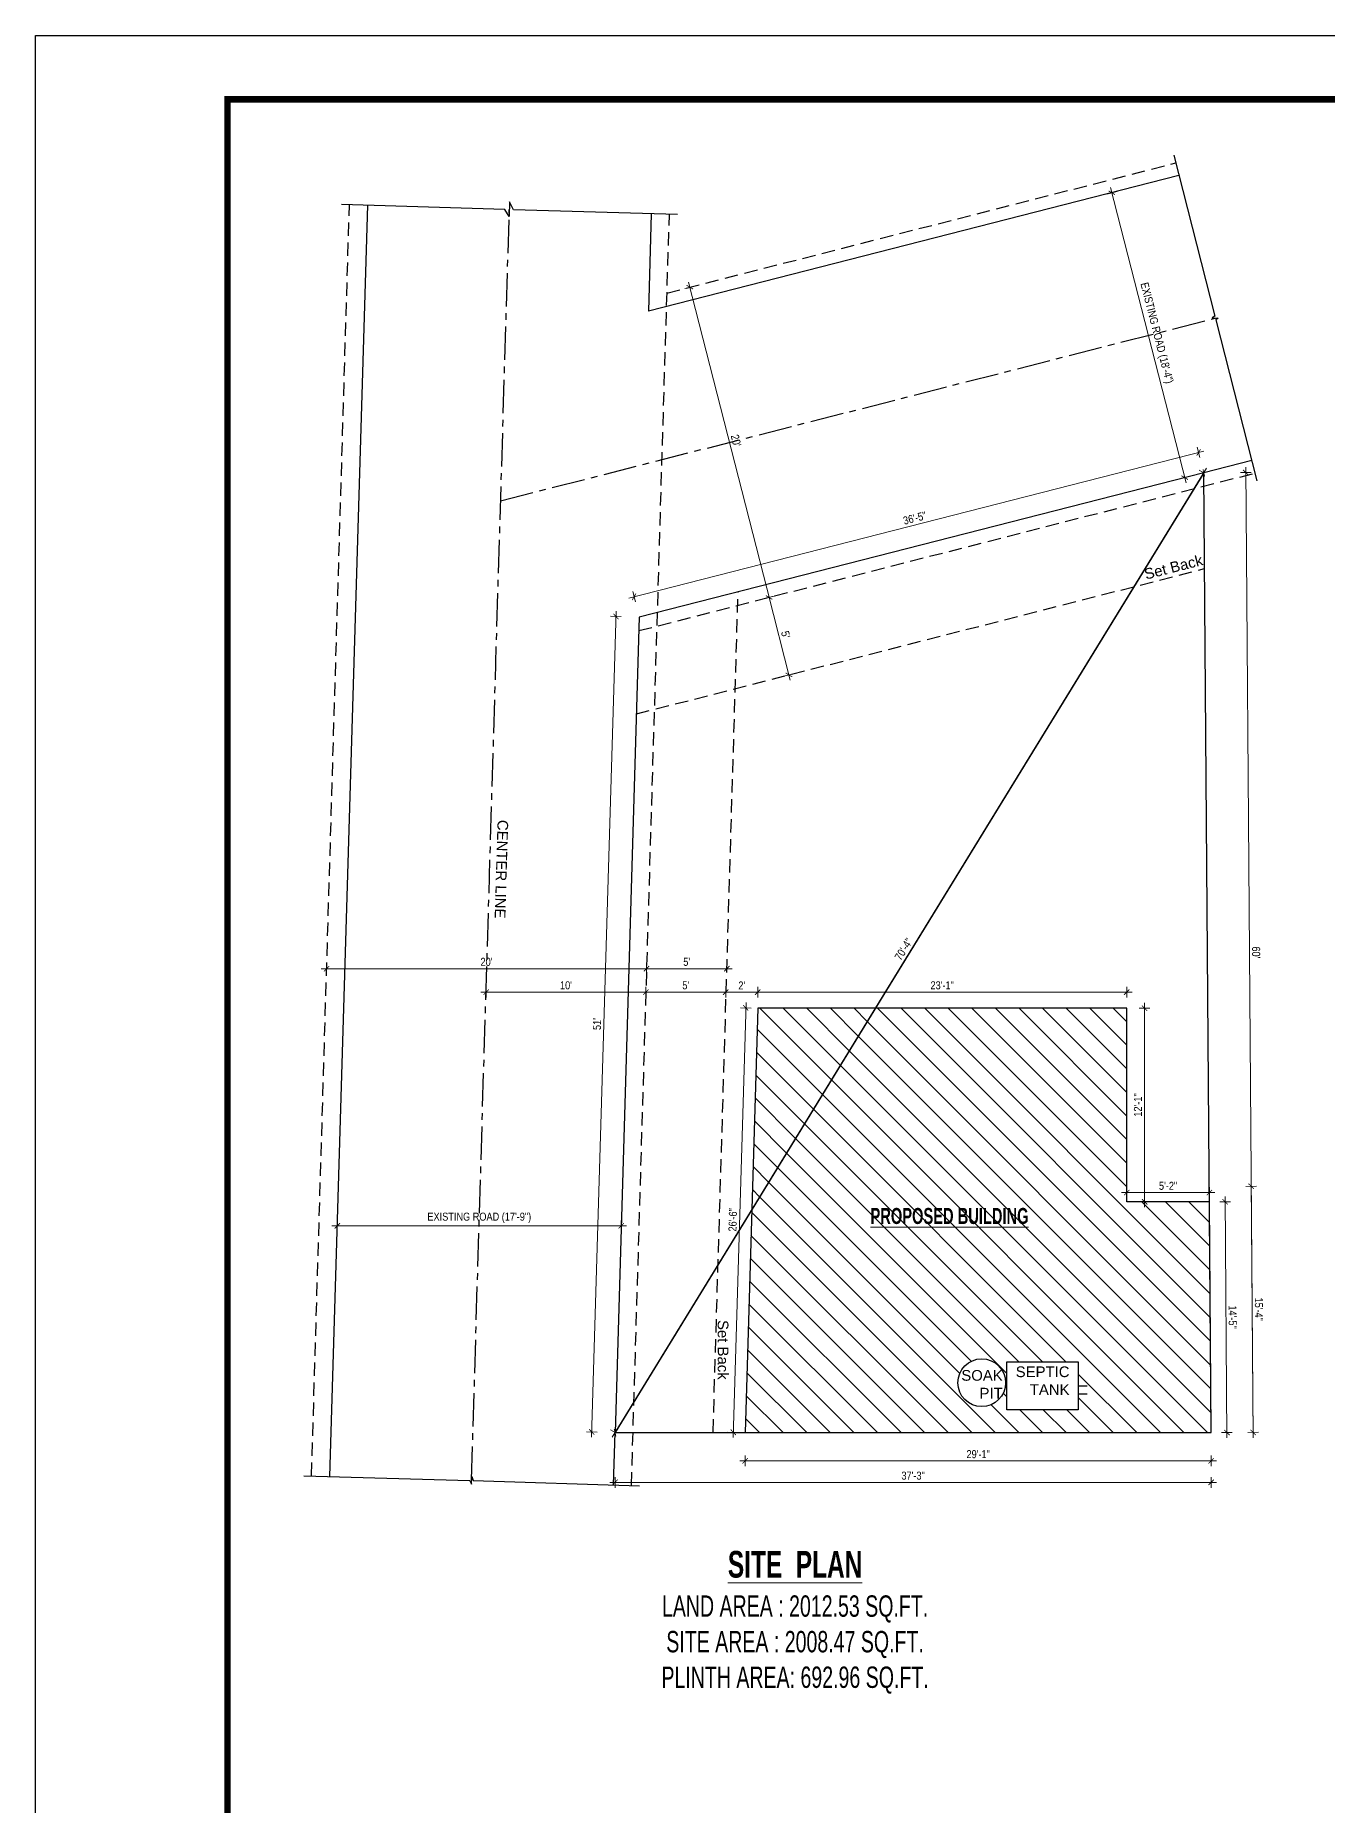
# Model space of a CAD drawing. Header units: inches. Extents: x -4962553 to -4957717, y -3263817 to -3261572.
# Drawn here: x -4962553 to -4961584, y -3262899 to -3261572 of the extents above; entities that cross this region are included whole.
import ezdxf

# ---------------------------------------------------------------- set-up
doc = ezdxf.new("R2010")
doc.units = ezdxf.units.IN
doc.header["$LTSCALE"] = 2
doc.header["$MEASUREMENT"] = 0
doc.header["$PDMODE"] = 34
doc.linetypes.add('CENTER', pattern=[2, 1.25, -0.25, 0.25, -0.25])
doc.linetypes.add('HIDDEN', pattern=[0.375, 0.25, -0.125])
doc.layers.get('0').update_dxf_attribs({"linetype": 'CONTINUOUS'})
doc.layers.get('DEFPOINTS').update_dxf_attribs({"color": 141, "linetype": 'CONTINUOUS'})
doc.layers.add('A-Hatch', color=7, linetype='CONTINUOUS')
doc.layers.add('furniture', color=31, linetype='CONTINUOUS')
for name, color, linetype, lineweight in [('DIM 1-100', 4, 'CONTINUOUS', 13), ('Text-100.w', 254, 'CONTINUOUS', 9), ('TEXTLAYER', 7, 'CONTINUOUS', 18), ('Toilet', 7, 'CONTINUOUS', 25)]:
    doc.layers.add(name, color=color, linetype=linetype, lineweight=lineweight)
doc.styles.add('Arial', font='arial.ttf', dxfattribs={"width": 0.8, "height": 12})
doc.styles.get("Standard").update_dxf_attribs({"font": 'ARIALN.TTF'})
doc.dimstyles.new('1 by 96', dxfattribs={"dimtxt": 6, "dimasz": 4, "dimexe": 4, "dimexo": 4, "dimgap": 2, "dimtad": 1, "dimdec": 0, "dimzin": 0, "dimdsep": 46, "dimlunit": 4, "dimtxsty": 'Standard', "dimblk": 'ARCHTICK', "dimcen": 0, "dimdle": 4, "dimadec": 0, "dimazin": 0, "dimtfac": 1, "dimtdec": 0, "dimtix": 1, "dimtofl": 0, "dimtmove": 1, "dimatfit": 3, "dimldrblk": 'ARCHTICK', "dimfxl": 4, "dimfxlon": 1, "dimtolj": 1, "dimtzin": 0, "dimlwd": -1, "dimlwe": -1, "dimarcsym": 0})
pattern_1 = [(315, (12610.513, 4443.242), (8.838834765, 8.838834765), [])]

# ---------------------------------------------------------------- blocks, each defined once
blk = doc.blocks.new('_ArchTick')
at = {"color": 0, "linetype": 'ByBlock', "const_width": 0.15}
blk.add_lwpolyline([(-0.5, -0.5), (0.5, 0.5)], dxfattribs=at)
blk = doc.blocks.new('*D1348')
at = {"layer": 'DEFPOINTS', "color": 0, "ltscale": 0.5, "transparency": 16777216}
for p in [(-4961677, -3261899.7), (-4962118.5, -3262619.2), (-4962118.5, -3262619.2)]:
    blk.add_point(p, dxfattribs=at)
at = {"layer": 'DIM 1-100', "color": 0, "ltscale": 0.5, "transparency": 16777216}
for p, q in [((-4961674.9, -3261896.2), (-4962120.6, -3262622.6)), ((-4961677, -3261899.7), (-4961680.4, -3261897.6)), ((-4962118.5, -3262619.2), (-4962121.9, -3262617.1))]:
    blk.add_line(p, q, dxfattribs=at)
at = {"layer": 'DIM 1-100', "color": 0, "ltscale": 0.5, "transparency": 16777216, "xscale": 4, "yscale": 4, "zscale": 4}
for p, rotation in [((-4961677, -3261899.7), 58.47003300398777), ((-4962118.5, -3262619.2), 238.4700330039878)]:
    blk.add_blockref('_ArchTick', p, dxfattribs=dict(at, rotation=rotation))
at = {"layer": 'DIM 1-100', "color": 0, "ltscale": 0.5, "transparency": 16777216, "insert": (-4961902.1, -3262256.8), "char_height": 6, "attachment_point": 5, "rotation": 58.47}
blk.add_mtext('\\A1;70\'-4"', dxfattribs=at)
blk = doc.blocks.new('*D1349')
at = {"layer": 'DEFPOINTS', "color": 0, "ltscale": 0.5, "transparency": 16777216}
for p in [(-4962011.5, -3262289), (-4962011.5, -3262301.1), (-4961734.8, -3262301.1)]:
    blk.add_point(p, dxfattribs=at)
at = {"layer": 'DIM 1-100', "color": 0, "ltscale": 0.5, "transparency": 16777216}
for p, q in [((-4962011.5, -3262293), (-4962011.5, -3262285)), ((-4961734.8, -3262293), (-4961734.8, -3262285)), ((-4961730.8, -3262289), (-4962015.5, -3262289))]:
    blk.add_line(p, q, dxfattribs=at)
at = {"layer": 'DIM 1-100', "color": 0, "ltscale": 0.5, "transparency": 16777216, "xscale": 4, "yscale": 4, "zscale": 4, "rotation": 180}
blk.add_blockref('_ArchTick', (-4962011.5, -3262289), dxfattribs=at)
at = {"layer": 'DIM 1-100', "color": 0, "ltscale": 0.5, "transparency": 16777216, "xscale": 4, "yscale": 4, "zscale": 4}
blk.add_blockref('_ArchTick', (-4961734.8, -3262289), dxfattribs=at)
at = {"layer": 'DIM 1-100', "color": 0, "ltscale": 0.5, "transparency": 16777216, "insert": (-4961873.2, -3262283.9), "char_height": 6, "attachment_point": 5}
blk.add_mtext('\\A1;23\'-1"', dxfattribs=at)
blk = doc.blocks.new('*D1350')
at = {"layer": 'DEFPOINTS', "color": 0, "ltscale": 0.5, "transparency": 16777216}
for p in [(-4962011.5, -3262301.1), (-4962029.9, -3262618.9), (-4962020.9, -3262619.2)]:
    blk.add_point(p, dxfattribs=at)
at = {"layer": 'DIM 1-100', "color": 0, "ltscale": 0.5, "transparency": 16777216}
for p, q in [((-4962020.3, -3262296.8), (-4962030, -3262622.9)), ((-4962016.5, -3262300.9), (-4962024.4, -3262300.7)), ((-4962025.9, -3262619.1), (-4962033.9, -3262618.8))]:
    blk.add_line(p, q, dxfattribs=at)
at = {"layer": 'DIM 1-100', "color": 0, "ltscale": 0.5, "transparency": 16777216, "xscale": 4, "yscale": 4, "zscale": 4}
for p, rotation in [((-4962020.5, -3262300.8), 88.29686496680357), ((-4962029.9, -3262618.9), 268.2968649668036)]:
    blk.add_blockref('_ArchTick', p, dxfattribs=dict(at, rotation=rotation))
at = {"layer": 'DIM 1-100', "color": 0, "ltscale": 0.5, "transparency": 16777216, "insert": (-4962030.2, -3262459.7), "char_height": 6, "attachment_point": 5, "rotation": 88.2969}
blk.add_mtext('\\A1;26\'-6"', dxfattribs=at)
blk = doc.blocks.new('*D1351')
at = {"layer": 'DEFPOINTS', "color": 0, "ltscale": 0.5, "transparency": 16777216}
for p in [(-4961734.8, -3262301.1), (-4961721.4, -3262301.1), (-4961734.8, -3262446.2)]:
    blk.add_point(p, dxfattribs=at)
at = {"layer": 'DIM 1-100', "color": 0, "ltscale": 0.5, "transparency": 16777216}
for p, q in [((-4961721.4, -3262450.2), (-4961721.4, -3262297.1)), ((-4961725.4, -3262301.1), (-4961717.4, -3262301.1)), ((-4961725.4, -3262446.2), (-4961717.4, -3262446.2))]:
    blk.add_line(p, q, dxfattribs=at)
at = {"layer": 'DIM 1-100', "color": 0, "ltscale": 0.5, "transparency": 16777216, "xscale": 4, "yscale": 4, "zscale": 4}
for p, rotation in [((-4961721.4, -3262301.1), 90), ((-4961721.4, -3262446.2), 270)]:
    blk.add_blockref('_ArchTick', p, dxfattribs=dict(at, rotation=rotation))
at = {"layer": 'DIM 1-100', "color": 0, "ltscale": 0.5, "transparency": 16777216, "insert": (-4961726.4, -3262373.6), "char_height": 6, "attachment_point": 5, "rotation": 90}
blk.add_mtext('\\A1;12\'-1"', dxfattribs=at)
blk = doc.blocks.new('*D1352')
at = {"layer": 'DEFPOINTS', "color": 0, "ltscale": 0.5, "transparency": 16777216}
for p in [(-4961734.8, -3262439.3), (-4961734.8, -3262446.2), (-4961672.8, -3262446.2)]:
    blk.add_point(p, dxfattribs=at)
at = {"layer": 'DIM 1-100', "color": 0, "ltscale": 0.5, "transparency": 16777216}
for p, q in [((-4961668.8, -3262439.3), (-4961738.8, -3262439.3)), ((-4961734.8, -3262442.2), (-4961734.8, -3262435.3)), ((-4961672.8, -3262442.2), (-4961672.8, -3262435.3))]:
    blk.add_line(p, q, dxfattribs=at)
at = {"layer": 'DIM 1-100', "color": 0, "ltscale": 0.5, "transparency": 16777216, "xscale": 4, "yscale": 4, "zscale": 4}
for p, rotation in [((-4961734.8, -3262439.3), 180.000342055411), ((-4961672.8, -3262439.3), 0.0003420554109556661)]:
    blk.add_blockref('_ArchTick', p, dxfattribs=dict(at, rotation=rotation))
at = {"layer": 'DIM 1-100', "color": 0, "ltscale": 0.5, "transparency": 16777216, "insert": (-4961703.8, -3262434.2), "char_height": 6, "attachment_point": 5, "rotation": 0.0003}
blk.add_mtext('\\A1;5\'-2"', dxfattribs=at)
blk = doc.blocks.new('*D1353')
at = {"layer": 'DEFPOINTS', "color": 0, "ltscale": 0.5, "transparency": 16777216}
for p in [(-4961672.8, -3262446.2), (-4961661.1, -3262446.1), (-4961671.5, -3262619.2)]:
    blk.add_point(p, dxfattribs=at)
at = {"layer": 'DIM 1-100', "color": 0, "ltscale": 0.5, "transparency": 16777216}
for p, q in [((-4961659.7, -3262623.1), (-4961661.1, -3262442.1)), ((-4961665.1, -3262446.2), (-4961657.1, -3262446.1)), ((-4961663.7, -3262619.2), (-4961655.7, -3262619.1))]:
    blk.add_line(p, q, dxfattribs=at)
at = {"layer": 'DIM 1-100', "color": 0, "ltscale": 0.5, "transparency": 16777216, "xscale": 4, "yscale": 4, "zscale": 4}
for p, rotation in [((-4961661.1, -3262446.1), 90.44103127901413), ((-4961659.7, -3262619.1), 270.4410312790141)]:
    blk.add_blockref('_ArchTick', p, dxfattribs=dict(at, rotation=rotation))
at = {"layer": 'DIM 1-100', "color": 0, "ltscale": 0.5, "transparency": 16777216, "insert": (-4961655.4, -3262532.6), "char_height": 6, "attachment_point": 5, "rotation": 270.441}
blk.add_mtext('\\A1;14\'-5"', dxfattribs=at)
blk = doc.blocks.new('*D1354')
at = {"layer": 'DEFPOINTS', "color": 0, "ltscale": 0.5, "transparency": 16777216}
for p in [(-4962020.9, -3262619.2), (-4961671.5, -3262619.2), (-4961671.5, -3262640.4)]:
    blk.add_point(p, dxfattribs=at)
at = {"layer": 'DIM 1-100', "color": 0, "ltscale": 0.5, "transparency": 16777216}
for p, q in [((-4962024.9, -3262640.4), (-4961667.5, -3262640.4)), ((-4962020.9, -3262636.4), (-4962020.9, -3262644.4)), ((-4961671.5, -3262636.4), (-4961671.5, -3262644.4))]:
    blk.add_line(p, q, dxfattribs=at)
at = {"layer": 'DIM 1-100', "color": 0, "ltscale": 0.5, "transparency": 16777216, "xscale": 4, "yscale": 4, "zscale": 4, "rotation": 180}
blk.add_blockref('_ArchTick', (-4962020.9, -3262640.4), dxfattribs=at)
at = {"layer": 'DIM 1-100', "color": 0, "ltscale": 0.5, "transparency": 16777216, "xscale": 4, "yscale": 4, "zscale": 4}
blk.add_blockref('_ArchTick', (-4961671.5, -3262640.4), dxfattribs=at)
at = {"layer": 'DIM 1-100', "color": 0, "ltscale": 0.5, "transparency": 16777216, "insert": (-4961846.2, -3262635.4), "char_height": 6, "attachment_point": 5}
blk.add_mtext('\\A1;29\'-1"', dxfattribs=at)
blk = doc.blocks.new('*D1355')
at = {"layer": 'DEFPOINTS', "color": 0, "ltscale": 0.5, "transparency": 16777216}
for p in [(-4962100.3, -3262007.9), (-4962136, -3262618.7), (-4962118.5, -3262619.2)]:
    blk.add_point(p, dxfattribs=at)
at = {"layer": 'DIM 1-100', "color": 0, "ltscale": 0.5, "transparency": 16777216}
for p, q in [((-4962117.7, -3262003.4), (-4962136.1, -3262622.7)), ((-4962113.8, -3262007.5), (-4962121.8, -3262007.2)), ((-4962132, -3262618.8), (-4962140, -3262618.6))]:
    blk.add_line(p, q, dxfattribs=at)
at = {"layer": 'DIM 1-100', "color": 0, "ltscale": 0.5, "transparency": 16777216, "xscale": 4, "yscale": 4, "zscale": 4}
for p, rotation in [((-4962117.8, -3262007.4), 88.29686496683945), ((-4962136, -3262618.7), 268.2968649668395)]:
    blk.add_blockref('_ArchTick', p, dxfattribs=dict(at, rotation=rotation))
at = {"layer": 'DIM 1-100', "color": 0, "ltscale": 0.5, "transparency": 16777216, "insert": (-4962132, -3262312.9), "char_height": 6, "attachment_point": 5, "rotation": 88.2969}
blk.add_mtext("\\A1;51'", dxfattribs=at)
blk = doc.blocks.new('*D1356')
at = {"layer": 'DEFPOINTS', "color": 0, "ltscale": 0.5, "transparency": 16777216}
for p in [(-4962118.5, -3262619.2), (-4961671.5, -3262619.2), (-4961671.5, -3262656.5)]:
    blk.add_point(p, dxfattribs=at)
at = {"layer": 'DIM 1-100', "color": 0, "ltscale": 0.5, "transparency": 16777216}
for p, q in [((-4962122.5, -3262656.5), (-4961667.5, -3262656.5)), ((-4962118.5, -3262652.5), (-4962118.5, -3262660.5)), ((-4961671.5, -3262652.5), (-4961671.5, -3262660.5))]:
    blk.add_line(p, q, dxfattribs=at)
at = {"layer": 'DIM 1-100', "color": 0, "ltscale": 0.5, "transparency": 16777216, "xscale": 4, "yscale": 4, "zscale": 4, "rotation": 180}
blk.add_blockref('_ArchTick', (-4962118.5, -3262656.5), dxfattribs=at)
at = {"layer": 'DIM 1-100', "color": 0, "ltscale": 0.5, "transparency": 16777216, "xscale": 4, "yscale": 4, "zscale": 4}
blk.add_blockref('_ArchTick', (-4961671.5, -3262656.5), dxfattribs=at)
at = {"layer": 'DIM 1-100', "color": 0, "ltscale": 0.5, "transparency": 16777216, "insert": (-4961895, -3262651.5), "char_height": 6, "attachment_point": 5}
blk.add_mtext('\\A1;37\'-3"', dxfattribs=at)
blk = doc.blocks.new('*D1343')
at = {"layer": 'DEFPOINTS', "color": 0, "ltscale": 0.5, "transparency": 16777216}
for p in [(-4961677, -3261899.7), (-4961645.6, -3261899.4), (-4961671.5, -3262619.2)]:
    blk.add_point(p, dxfattribs=at)
at = {"layer": 'DIM 1-100', "color": 0, "ltscale": 0.5, "transparency": 16777216}
for p, q in [((-4961649.6, -3261899.4), (-4961641.6, -3261899.4)), ((-4961640, -3262623), (-4961645.6, -3261895.4)), ((-4961644.1, -3262619), (-4961636.1, -3262618.9))]:
    blk.add_line(p, q, dxfattribs=at)
at = {"layer": 'DIM 1-100', "color": 0, "ltscale": 0.5, "transparency": 16777216, "xscale": 4, "yscale": 4, "zscale": 4}
for p, rotation in [((-4961645.6, -3261899.4), 90.44103127908309), ((-4961640.1, -3262619), 270.4410312790831)]:
    blk.add_blockref('_ArchTick', p, dxfattribs=dict(at, rotation=rotation))
at = {"layer": 'DIM 1-100', "color": 0, "ltscale": 0.5, "transparency": 16777216, "insert": (-4961637.8, -3262259.2), "char_height": 6, "attachment_point": 5, "rotation": 270.441}
blk.add_mtext("\\A1;60'", dxfattribs=at)
blk = doc.blocks.new('*D1344')
at = {"layer": 'DEFPOINTS', "color": 0, "ltscale": 0.5, "transparency": 16777216}
for p in [(-4961677, -3261899.7), (-4962104.2, -3261992.6), (-4962100.3, -3262007.9)]:
    blk.add_point(p, dxfattribs=at)
at = {"layer": 'DIM 1-100', "color": 0, "ltscale": 0.5, "transparency": 16777216}
for p, q in [((-4961677.1, -3261883.4), (-4962108.1, -3261993.6)), ((-4961679.9, -3261888.3), (-4961681.9, -3261880.5)), ((-4962103.2, -3261996.5), (-4962105.2, -3261988.7))]:
    blk.add_line(p, q, dxfattribs=at)
at = {"layer": 'DIM 1-100', "color": 0, "ltscale": 0.5, "transparency": 16777216, "xscale": 4, "yscale": 4, "zscale": 4}
for p, rotation in [((-4961680.9, -3261884.4), 14.34184322716212), ((-4962104.2, -3261992.6), 194.3418432271622)]:
    blk.add_blockref('_ArchTick', p, dxfattribs=dict(at, rotation=rotation))
at = {"layer": 'DIM 1-100', "color": 0, "ltscale": 0.5, "transparency": 16777216, "insert": (-4961893.8, -3261933.6), "char_height": 6, "attachment_point": 5, "rotation": 14.3418}
blk.add_mtext('\\A1;36\'-5"', dxfattribs=at)
blk = doc.blocks.new('*D1345')
at = {"layer": 'DEFPOINTS', "color": 0, "ltscale": 0.5, "transparency": 16777216}
for p in [(-4962035.5, -3262289), (-4962035.5, -3262300.4), (-4962011.5, -3262301.1)]:
    blk.add_point(p, dxfattribs=at)
at = {"layer": 'DIM 1-100', "color": 0, "ltscale": 0.5, "transparency": 16777216}
for p, q in [((-4962035.5, -3262293), (-4962035.5, -3262285)), ((-4962011.5, -3262293), (-4962011.5, -3262285)), ((-4962007.5, -3262289), (-4962039.5, -3262289))]:
    blk.add_line(p, q, dxfattribs=at)
at = {"layer": 'DIM 1-100', "color": 0, "ltscale": 0.5, "transparency": 16777216, "xscale": 4, "yscale": 4, "zscale": 4, "rotation": 180}
blk.add_blockref('_ArchTick', (-4962035.5, -3262289), dxfattribs=at)
at = {"layer": 'DIM 1-100', "color": 0, "ltscale": 0.5, "transparency": 16777216, "xscale": 4, "yscale": 4, "zscale": 4}
blk.add_blockref('_ArchTick', (-4962011.5, -3262289), dxfattribs=at)
at = {"layer": 'DIM 1-100', "color": 0, "ltscale": 0.5, "transparency": 16777216, "insert": (-4962023.5, -3262284), "char_height": 6, "attachment_point": 5}
blk.add_mtext("\\A1;2'", dxfattribs=at)
blk = doc.blocks.new('*D1346')
at = {"layer": 'DEFPOINTS', "color": 0, "ltscale": 0.5, "transparency": 16777216}
for p in [(-4962215.1, -3262285.5), (-4962215.1, -3262289), (-4962095.4, -3262298.6)]:
    blk.add_point(p, dxfattribs=at)
at = {"layer": 'DIM 1-100', "color": 0, "ltscale": 0.5, "transparency": 16777216}
for p, q in [((-4962095.4, -3262293), (-4962095.4, -3262285)), ((-4962091.4, -3262289), (-4962219.1, -3262289)), ((-4962215.1, -3262289), (-4962215.1, -3262293))]:
    blk.add_line(p, q, dxfattribs=at)
at = {"layer": 'DIM 1-100', "color": 0, "ltscale": 0.5, "transparency": 16777216, "xscale": 4, "yscale": 4, "zscale": 4, "rotation": 180}
blk.add_blockref('_ArchTick', (-4962215.1, -3262289), dxfattribs=at)
at = {"layer": 'DIM 1-100', "color": 0, "ltscale": 0.5, "transparency": 16777216, "xscale": 4, "yscale": 4, "zscale": 4}
blk.add_blockref('_ArchTick', (-4962095.4, -3262289), dxfattribs=at)
at = {"layer": 'DIM 1-100', "color": 0, "ltscale": 0.5, "transparency": 16777216, "insert": (-4962155.3, -3262283.9), "char_height": 6, "attachment_point": 5}
blk.add_mtext("\\A1;10'", dxfattribs=at)
blk = doc.blocks.new('*D1347')
at = {"layer": 'DEFPOINTS', "color": 0, "ltscale": 0.5, "transparency": 16777216}
for p in [(-4962035.5, -3262289), (-4962095.4, -3262298.6), (-4962035.5, -3262300.4)]:
    blk.add_point(p, dxfattribs=at)
at = {"layer": 'DIM 1-100', "color": 0, "ltscale": 0.5, "transparency": 16777216}
for p, q in [((-4962095.4, -3262293), (-4962095.4, -3262285)), ((-4962035.5, -3262293), (-4962035.5, -3262285)), ((-4962099.4, -3262289), (-4962031.5, -3262289))]:
    blk.add_line(p, q, dxfattribs=at)
at = {"layer": 'DIM 1-100', "color": 0, "ltscale": 0.5, "transparency": 16777216, "xscale": 4, "yscale": 4, "zscale": 4, "rotation": 180}
blk.add_blockref('_ArchTick', (-4962095.4, -3262289), dxfattribs=at)
at = {"layer": 'DIM 1-100', "color": 0, "ltscale": 0.5, "transparency": 16777216, "xscale": 4, "yscale": 4, "zscale": 4}
blk.add_blockref('_ArchTick', (-4962035.5, -3262289), dxfattribs=at)
at = {"layer": 'DIM 1-100', "color": 0, "ltscale": 0.5, "transparency": 16777216, "insert": (-4962065.5, -3262283.9), "char_height": 6, "attachment_point": 5}
blk.add_mtext("\\A1;5'", dxfattribs=at)
blk = doc.blocks.new('*D1360')
at = {"layer": 'DEFPOINTS', "color": 0, "ltscale": 0.5, "transparency": 16777216}
for p in [(-4962094.9, -3262271.4), (-4962334.8, -3262274.5), (-4962094.9, -3262279.1)]:
    blk.add_point(p, dxfattribs=at)
at = {"layer": 'DIM 1-100', "color": 0, "ltscale": 0.5, "transparency": 16777216}
for p, q in [((-4962338.8, -3262271.4), (-4962090.9, -3262271.4)), ((-4962334.8, -3262271.4), (-4962334.8, -3262267.4)), ((-4962094.9, -3262275.1), (-4962094.9, -3262267.4))]:
    blk.add_line(p, q, dxfattribs=at)
at = {"layer": 'DIM 1-100', "color": 0, "ltscale": 0.5, "transparency": 16777216, "xscale": 4, "yscale": 4, "zscale": 4, "rotation": 180}
blk.add_blockref('_ArchTick', (-4962334.8, -3262271.4), dxfattribs=at)
at = {"layer": 'DIM 1-100', "color": 0, "ltscale": 0.5, "transparency": 16777216, "xscale": 4, "yscale": 4, "zscale": 4}
blk.add_blockref('_ArchTick', (-4962094.9, -3262271.4), dxfattribs=at)
at = {"layer": 'DIM 1-100', "color": 0, "ltscale": 0.5, "transparency": 16777216, "insert": (-4962214.9, -3262266.3), "char_height": 6, "attachment_point": 5}
blk.add_mtext("\\A1;20'", dxfattribs=at)
blk = doc.blocks.new('*D1357')
at = {"layer": 'DEFPOINTS', "color": 0, "ltscale": 0.5, "transparency": 16777216}
for p in [(-4962034.7, -3262271.4), (-4962094.9, -3262279.1), (-4962034.7, -3262274.3)]:
    blk.add_point(p, dxfattribs=at)
at = {"layer": 'DIM 1-100', "color": 0, "ltscale": 0.5, "transparency": 16777216}
for p, q in [((-4962098.9, -3262271.4), (-4962030.7, -3262271.4)), ((-4962094.9, -3262275.1), (-4962094.9, -3262267.4)), ((-4962034.7, -3262271.4), (-4962034.7, -3262267.4))]:
    blk.add_line(p, q, dxfattribs=at)
at = {"layer": 'DIM 1-100', "color": 0, "ltscale": 0.5, "transparency": 16777216, "xscale": 4, "yscale": 4, "zscale": 4, "rotation": 180}
blk.add_blockref('_ArchTick', (-4962094.9, -3262271.4), dxfattribs=at)
at = {"layer": 'DIM 1-100', "color": 0, "ltscale": 0.5, "transparency": 16777216, "xscale": 4, "yscale": 4, "zscale": 4}
blk.add_blockref('_ArchTick', (-4962034.7, -3262271.4), dxfattribs=at)
at = {"layer": 'DIM 1-100', "color": 0, "ltscale": 0.5, "transparency": 16777216, "insert": (-4962064.8, -3262266.3), "char_height": 6, "attachment_point": 5}
blk.add_mtext("\\A1;5'", dxfattribs=at)
blk = doc.blocks.new('*D1358')
at = {"layer": 'DEFPOINTS', "color": 0, "ltscale": 0.5, "transparency": 16777216}
for p in [(-4962023.8, -3261998.4), (-4962008.9, -3262056.5), (-4961988.1, -3262051.2)]:
    blk.add_point(p, dxfattribs=at)
at = {"layer": 'DIM 1-100', "color": 0, "ltscale": 0.5, "transparency": 16777216}
for p, q in [((-4962006.8, -3261994), (-4961999.1, -3261992.1)), ((-4962003.9, -3261989.2), (-4961987.1, -3262055.1)), ((-4961992, -3262052.2), (-4961984.2, -3262050.2))]:
    blk.add_line(p, q, dxfattribs=at)
at = {"layer": 'DIM 1-100', "color": 0, "ltscale": 0.5, "transparency": 16777216, "xscale": 4, "yscale": 4, "zscale": 4}
for p, rotation in [((-4962003, -3261993.1), 104.3418432280204), ((-4961988.1, -3262051.2), 284.3418432280204)]:
    blk.add_blockref('_ArchTick', p, dxfattribs=dict(at, rotation=rotation))
at = {"layer": 'DIM 1-100', "color": 0, "ltscale": 0.5, "transparency": 16777216, "insert": (-4961990.6, -3262020.9), "char_height": 6, "attachment_point": 5, "rotation": 284.3418}
blk.add_mtext("\\A1;5'", dxfattribs=at)
blk = doc.blocks.new('*D1359')
at = {"layer": 'DEFPOINTS', "color": 0, "ltscale": 0.5, "transparency": 16777216}
for p in [(-4962079.6, -3261764.9), (-4962062.4, -3261760.5), (-4962008.8, -3261994.5)]:
    blk.add_point(p, dxfattribs=at)
at = {"layer": 'DIM 1-100', "color": 0, "ltscale": 0.5, "transparency": 16777216}
for p, q in [((-4962066.3, -3261761.5), (-4962058.5, -3261759.5)), ((-4962002, -3261996.9), (-4962063.4, -3261756.7)), ((-4962004.9, -3261993.5), (-4961999.1, -3261992.1))]:
    blk.add_line(p, q, dxfattribs=at)
at = {"layer": 'DIM 1-100', "color": 0, "ltscale": 0.5, "transparency": 16777216, "xscale": 4, "yscale": 4, "zscale": 4}
for p, rotation in [((-4962062.4, -3261760.5), 104.3418432279834), ((-4962003, -3261993.1), 284.3418432279834)]:
    blk.add_blockref('_ArchTick', p, dxfattribs=dict(at, rotation=rotation))
at = {"layer": 'DIM 1-100', "color": 0, "ltscale": 0.5, "transparency": 16777216, "insert": (-4962027.8, -3261875.5), "char_height": 6, "attachment_point": 5, "rotation": 284.3418}
blk.add_mtext("\\A1;20'", dxfattribs=at)
blk = doc.blocks.new('*D1515')
at = {"layer": 'DEFPOINTS', "color": 0, "ltscale": 0.5, "transparency": 16777216}
for p in [(-4962326.8, -3262458.3), (-4962113.9, -3262464.2), (-4962113.9, -3262464.6)]:
    blk.add_point(p, dxfattribs=at)
at = {"layer": 'DIM 1-100', "color": 0, "ltscale": 0.5, "transparency": 16777216}
for p, q in [((-4962330.8, -3262464.2), (-4962109.9, -3262464.2)), ((-4962326.8, -3262462.3), (-4962326.8, -3262468.2)), ((-4962113.9, -3262464.2), (-4962113.9, -3262460.2))]:
    blk.add_line(p, q, dxfattribs=at)
at = {"layer": 'DIM 1-100', "color": 0, "ltscale": 0.5, "transparency": 16777216, "xscale": 4, "yscale": 4, "zscale": 4, "rotation": 180}
blk.add_blockref('_ArchTick', (-4962326.8, -3262464.2), dxfattribs=at)
at = {"layer": 'DIM 1-100', "color": 0, "ltscale": 0.5, "transparency": 16777216, "xscale": 4, "yscale": 4, "zscale": 4}
blk.add_blockref('_ArchTick', (-4962113.9, -3262464.2), dxfattribs=at)
at = {"layer": 'DIM 1-100', "color": 0, "ltscale": 0.5, "transparency": 16777216, "insert": (-4962220.3, -3262458.2), "char_height": 6, "attachment_point": 5}
blk.add_mtext('\\A1;EXISTING ROAD (17\'-9")', dxfattribs=at)
blk = doc.blocks.new('*D1516')
at = {"layer": 'DEFPOINTS', "color": 0, "ltscale": 0.5, "transparency": 16777216}
for p in [(-4961894.6, -3261727.7), (-4961691.3, -3261903.3), (-4961840, -3261941.3)]:
    blk.add_point(p, dxfattribs=at)
at = {"layer": 'DIM 1-100', "color": 0, "ltscale": 0.5, "transparency": 16777216}
for p, q in [((-4961746.9, -3261685.8), (-4961690.3, -3261907.2)), ((-4961749.8, -3261690.7), (-4961742.1, -3261688.7)), ((-4961695.2, -3261904.3), (-4961687.5, -3261902.3))]:
    blk.add_line(p, q, dxfattribs=at)
at = {"layer": 'DIM 1-100', "color": 0, "ltscale": 0.5, "transparency": 16777216, "xscale": 4, "yscale": 4, "zscale": 4}
for p, rotation in [((-4961746, -3261689.7), 104.3418432270881), ((-4961691.3, -3261903.3), 284.3418432270881)]:
    blk.add_blockref('_ArchTick', p, dxfattribs=dict(at, rotation=rotation))
at = {"layer": 'DIM 1-100', "color": 0, "ltscale": 0.5, "transparency": 16777216, "insert": (-4961712.9, -3261795), "char_height": 6, "attachment_point": 5, "rotation": 284.3418}
blk.add_mtext('\\A1;EXISTING ROAD (18\'-4")', dxfattribs=at)
blk = doc.blocks.new('*D1518')
at = {"layer": 'DEFPOINTS', "color": 0, "ltscale": 0.5, "transparency": 16777216}
for p in [(-4961734.8, -3262435.3), (-4961641.5, -3262434.5), (-4961671.5, -3262619.2)]:
    blk.add_point(p, dxfattribs=at)
at = {"layer": 'DIM 1-100', "color": 0, "ltscale": 0.5, "transparency": 16777216}
for p, q in [((-4961640, -3262623), (-4961641.5, -3262430.5)), ((-4961645.5, -3262434.6), (-4961637.5, -3262434.5)), ((-4961644.1, -3262619), (-4961636.1, -3262618.9))]:
    blk.add_line(p, q, dxfattribs=at)
at = {"layer": 'DIM 1-100', "color": 0, "ltscale": 0.5, "transparency": 16777216, "xscale": 4, "yscale": 4, "zscale": 4}
for p, rotation in [((-4961641.5, -3262434.5), 90.44103127908308), ((-4961640.1, -3262619), 270.441031279083)]:
    blk.add_blockref('_ArchTick', p, dxfattribs=dict(at, rotation=rotation))
at = {"layer": 'DIM 1-100', "color": 0, "ltscale": 0.5, "transparency": 16777216, "insert": (-4961635.7, -3262526.7), "char_height": 6, "attachment_point": 5, "rotation": 270.441}
blk.add_mtext('\\A1;15\'-4"', dxfattribs=at)

msp = doc.modelspace()

# ---------------------------------------------------------------- hatches: boundary and pattern name
at = {"layer": 'A-Hatch'}
h = msp.add_hatch(dxfattribs=at)
h.set_pattern_fill('ANSI31', color=256, scale=100, angle=-90)
h.set_pattern_definition(pattern_1)
h.paths.add_polyline_path([(-4961734.8, -3262301.1), (-4961923.3, -3262301.1), (-4962016, -3262452.1), (-4962020.9, -3262619.2), (-4961671.5, -3262619.2), (-4961672.8, -3262446.2), (-4961734.8, -3262446.2)])
h.paths.add_polyline_path([(-4961771.2, -3262566.1), (-4961771.2, -3262602.1), (-4961824.8, -3262602.1), (-4961825.6, -3262581.8, -1), (-4961861.4, -3262581.8, -1), (-4961825.6, -3262581.8), (-4961824.8, -3262566.1)], flags=16)
h.paths.add_polyline_path([(-4961860.9, -3262598.2), (-4961825.6, -3262598.2), (-4961825.6, -3262568.3), (-4961860.9, -3262568.3)], flags=24)
h.paths.add_polyline_path([(-4961819.7, -3262595.5), (-4961775.3, -3262595.5), (-4961775.3, -3262565.7), (-4961819.7, -3262565.7)], flags=8)
h.paths.add_polyline_path([(-4961930, -3262469.4), (-4961805.5, -3262469.4), (-4961805.5, -3262444.2), (-4961930, -3262444.2)], flags=24)
h = msp.add_hatch(dxfattribs=at)
h.set_pattern_fill('ANSI31', color=256, scale=100, angle=-90)
h.set_pattern_definition(pattern_1)
h.paths.add_polyline_path([(-4961923.3, -3262301.1), (-4962011.5, -3262301.1), (-4962016, -3262452.1)], flags=17)
h.paths.add_polyline_path([(-4961930, -3262469.4), (-4961805.5, -3262469.4), (-4961805.5, -3262444.2), (-4961930, -3262444.2)], flags=24)

# ---------------------------------------------------------------- linework, layer by layer
at = {"ltscale": 0.5}
for p, q in [((-4961695.7, -3261676.8), (-4962093.5, -3261778.5)), ((-4962304.2, -3261699.1), (-4962332.6, -3262652)), ((-4962091.3, -3261705.5), (-4962093.5, -3261778.5)), ((-4961677, -3261899.7), (-4962118.5, -3262619.2)), ((-4961641.1, -3261890.5), (-4961677, -3261899.7)), ((-4962119.7, -3262658.4), (-4962118.5, -3262619.2))]:
    msp.add_line(p, q, dxfattribs=at)
msp.add_lwpolyline([(-4962553.2, -3263816.8), (-4962553.2, -3261571.7), (-4959378.4, -3261571.7), (-4959378.4, -3263816.8)], close=True)
at = {"const_width": 4.8}
msp.add_lwpolyline([(-4959426.4, -3263768.8), (-4959426.4, -3261619.7), (-4962409.2, -3261619.7), (-4962409.2, -3263768.8)], close=True, dxfattribs=at)
at = {"linetype": 'Continuous', "ltscale": 0.5}
for points in [[(-4961699.6, -3261661.6), (-4961668.8, -3261782.2), (-4961670.7, -3261783.6), (-4961666.3, -3261783.7), (-4961668.1, -3261784.9), (-4961637.2, -3261905.7)], [(-4962071.8, -3261706.1), (-4962194.6, -3261702.4), (-4962197.6, -3261696.6), (-4962197.9, -3261707.4), (-4962201.1, -3261702.2), (-4962323.7, -3261698.6)], [(-4962352, -3262651.5), (-4962227.4, -3262655.2), (-4962226.2, -3262657.8), (-4962226, -3262652.2), (-4962225, -3262655.2), (-4962100.2, -3262659)]]:
    msp.add_lwpolyline(points, dxfattribs=at)
at = {"ltscale": 0.5}
for points in [[(-4961671.5, -3262619.2), (-4961677, -3261899.7), (-4962100.3, -3262007.9), (-4962118.5, -3262619.2)], [(-4961734.8, -3262301.1), (-4962011.5, -3262301.1), (-4962020.9, -3262619.2), (-4961671.5, -3262619.2), (-4961672.8, -3262446.2), (-4961734.8, -3262446.2)]]:
    msp.add_lwpolyline(points, close=True, dxfattribs=at)
at = {"layer": 'furniture', "ltscale": 7}
for p, q in [((-4961771.2, -3262584.1), (-4961764.5, -3262584.1)), ((-4961771.2, -3262590.1), (-4961764.5, -3262590.1))]:
    msp.add_line(p, q, dxfattribs=at)
msp.add_lwpolyline([(-4961824.8, -3262602.1), (-4961824.8, -3262566.1), (-4961771.2, -3262566.1), (-4961771.2, -3262602.1)], close=True, dxfattribs=at)
msp.add_circle((-4961843.5, -3262581.8), 17.9, dxfattribs=at)
at = {"layer": 'Toilet', "linetype": 'HIDDEN', "ltscale": 20}
for p, q in [((-4962079.6, -3261764.9), (-4961698.1, -3261667.4)), ((-4962346.1, -3262651.6), (-4962317.7, -3261698.7)), ((-4962106.2, -3262658.8), (-4962077.8, -3261705.9)), ((-4962100.6, -3262018), (-4961638.7, -3261899.9)), ((-4962102.5, -3262080.4), (-4961676.5, -3261971.5)), ((-4962045, -3262619.2), (-4962026.2, -3261988.9))]:
    msp.add_line(p, q, dxfattribs=at)
at = {"layer": 'Toilet', "linetype": 'CENTER', "ltscale": 10}
for p, q in [((-4962226.1, -3262654.6), (-4962197.8, -3261702.3)), ((-4962204.3, -3261920.7), (-4961668.4, -3261783.7))]:
    msp.add_line(p, q, dxfattribs=at)

# ---------------------------------------------------------------- texts
at = {"layer": 'Text-100.w', "width": 569.102, "attachment_point": 2, "style": 'Arial'}
for s, insert, char_height in [('\\A1;{\\fArial Narrow|b1|i0|c0|p34;\\LPROPOSED BUILDING}', (-4961867.7, -3262450.8), 12), ('\\A1;{\\fArial Narrow|b1|i0|c0|p34;\\LSITE  PLAN\\P\\fArial Narrow|b0|i0|c0|p34;\\H0.8x;\\lLAND AREA : 2012.53 SQ.FT.\\PSITE AREA : 2008.47 SQ.FT.\\PPLINTH AREA: 692.96 SQ.FT.}', (-4961983.5, -3262707.9), 20)]:
    msp.add_mtext(s, dxfattribs=dict(at, insert=insert, char_height=char_height))
at = {"layer": 'TEXTLAYER', "ltscale": 5, "char_height": 8, "width": 90.522, "attachment_point": 1}
for s, insert, rotation in [('{\\fArial|b0|i0|c0|p34;Set Back}', (-4961722.4, -3261972), 14.3418), ('{\\fArial|b0|i0|c0|p34;CENTER LINE}', (-4962198.6, -3262160), 268.2969), ('{\\fArial|b0|i0|c0|p34;Set Back}', (-4962033.5, -3262534.8), 270)]:
    msp.add_mtext(s, dxfattribs=dict(at, insert=insert, rotation=rotation))
at = {"layer": 'TEXTLAYER', "ltscale": 5, "char_height": 8, "width": 90.522, "attachment_point": 3}
for s, insert in [('{\\fArial|b0|i0|c0|p34;SOAK \\P  PIT}', (-4961827.8, -3262572.3)), ('{\\fArial|b0|i0|c0|p34;SEPTIC \\PTANK}', (-4961777.7, -3262569.6))]:
    msp.add_mtext(s, dxfattribs=dict(at, insert=insert))

# ---------------------------------------------------------------- dimensions: what is measured, and where the dimension line sits
at = {"layer": 'DIM 1-100', "ltscale": 0.5}
dim = msp.add_aligned_dim(p1=(-4961894.6, -3261727.7), p2=(-4961840, -3261941.3), distance=153.4, text='EXISTING ROAD (18\'-4")', dimstyle='1 by 96', dxfattribs=at)
dim.commit()
dim.dimension.update_dxf_attribs({"geometry": '*D1516', "text_midpoint": (-4961712.9, -3261795)})
for base, p1, p2, angle, picture, middle in [((-4962062.4, -3261760.5), (-4962008.8, -3261994.5), (-4962079.6, -3261764.9), 104.3418, '*D1359', (-4962027.8, -3261875.5)), ((-4961721.4, -3262301.1), (-4961734.8, -3262446.2), (-4961734.8, -3262301.1), 90, '*D1351', (-4961726.4, -3262373.6)), ((-4961641.5, -3262434.5), (-4961671.5, -3262619.2), (-4961734.8, -3262435.3), 270.441, '*D1518', (-4961635.7, -3262526.7))]:
    dim = msp.add_linear_dim(base=base, p1=p1, p2=p2, angle=angle, dimstyle='1 by 96', dxfattribs=at)
    dim.commit()
    dim.dimension.update_dxf_attribs({"geometry": picture, "text_midpoint": middle})
for p1, p2, distance, picture, middle in [((-4961677, -3261899.7), (-4962100.3, -3262007.9), -15.8, '*D1344', (-4961893.8, -3261933.6)), ((-4961677, -3261899.7), (-4962118.5, -3262619.2), 0, '*D1348', (-4961902.1, -3262256.8)), ((-4961671.5, -3262619.2), (-4961677, -3261899.7), -31.4, '*D1343', (-4961637.8, -3262259.2)), ((-4962023.8, -3261998.4), (-4962008.9, -3262056.5), 21.5, '*D1358', (-4961990.6, -3262020.9)), ((-4962100.3, -3262007.9), (-4962118.5, -3262619.2), -17.5, '*D1355', (-4962132, -3262312.9)), ((-4962011.5, -3262301.1), (-4962020.9, -3262619.2), -9, '*D1350', (-4962030.2, -3262459.7)), ((-4961672.8, -3262446.2), (-4961734.8, -3262446.2), -7, '*D1352', (-4961703.8, -3262434.2)), ((-4961671.5, -3262619.2), (-4961672.8, -3262446.2), -11.7, '*D1353', (-4961655.4, -3262532.6))]:
    dim = msp.add_aligned_dim(p1=p1, p2=p2, distance=distance, dimstyle='1 by 96', dxfattribs=at)
    dim.commit()
    dim.dimension.update_dxf_attribs({"geometry": picture, "text_midpoint": middle})
for base, p1, p2, picture, middle in [((-4962094.9, -3262271.4), (-4962334.8, -3262274.5), (-4962094.9, -3262279.1), '*D1360', (-4962214.9, -3262266.3)), ((-4962034.7, -3262271.4), (-4962094.9, -3262279.1), (-4962034.7, -3262274.3), '*D1357', (-4962064.8, -3262266.3)), ((-4962215.1, -3262289), (-4962095.4, -3262298.6), (-4962215.1, -3262285.5), '*D1346', (-4962155.3, -3262283.9)), ((-4962035.5, -3262289), (-4962095.4, -3262298.6), (-4962035.5, -3262300.4), '*D1347', (-4962065.5, -3262283.9)), ((-4962035.5, -3262289), (-4962011.5, -3262301.1), (-4962035.5, -3262300.4), '*D1345', (-4962023.5, -3262284)), ((-4962011.5, -3262289), (-4961734.8, -3262301.1), (-4962011.5, -3262301.1), '*D1349', (-4961873.2, -3262283.9)), ((-4961671.5, -3262656.5), (-4962118.5, -3262619.2), (-4961671.5, -3262619.2), '*D1356', (-4961895, -3262651.5)), ((-4961671.5, -3262640.4), (-4962020.9, -3262619.2), (-4961671.5, -3262619.2), '*D1354', (-4961846.2, -3262635.4))]:
    dim = msp.add_linear_dim(base=base, p1=p1, p2=p2, dimstyle='1 by 96', dxfattribs=at)
    dim.commit()
    dim.dimension.update_dxf_attribs({"geometry": picture, "text_midpoint": middle})
dim = msp.add_linear_dim(base=(-4962113.9, -3262464.2), p1=(-4962326.8, -3262458.3), p2=(-4962113.9, -3262464.6), text='EXISTING ROAD (17\'-9")', dimstyle='1 by 96', dxfattribs=at)
dim.commit()
dim.dimension.update_dxf_attribs({"geometry": '*D1515', "text_midpoint": (-4962220.3, -3262458.2)})

doc.saveas('drawing.dxf')
